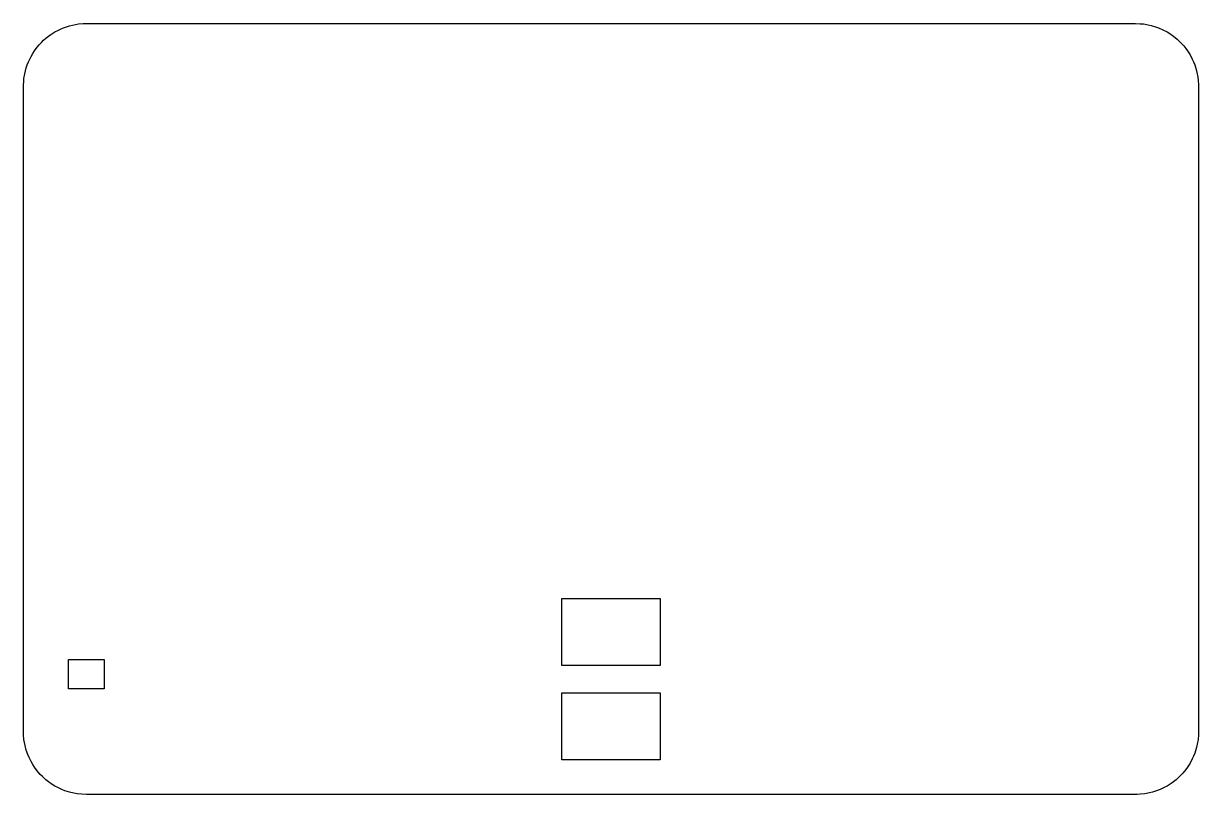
# Model space of a CAD drawing. Header units: millimetres. Extents: x 0 to 112, y 0 to 74.
import ezdxf

# ---------------------------------------------------------------- set-up
doc = ezdxf.new("R2010")
doc.units = ezdxf.units.MM
doc.layers.add('CUT', color=1, linetype='Continuous')

msp = doc.modelspace()

# ---------------------------------------------------------------- linework, layer by layer
at = {"layer": 'CUT'}
for points in [[(0.0019, 67.6496), (0.0168, 67.9484), (0.0466, 68.2461), (0.119, 68.6889), (0.1855, 68.9805), (0.2666, 69.2685), (0.3618, 69.5521), (0.4711, 69.8306), (0.5942, 70.1033), (0.7307, 70.3695), (0.8803, 70.6286), (1.0426, 70.8799), (1.309, 71.2409), (1.5013, 71.4701), (1.7048, 71.6894), (1.919, 71.8983), (2.1433, 72.0963), (2.3772, 72.2828), (2.6201, 72.4574), (3, 72.6962), (3.2627, 72.8392), (3.5323, 72.969), (3.808, 73.0852), (4.0891, 73.1876), (4.375, 73.2757), (4.6649, 73.3496), (4.9581, 73.4088), (5.2539, 73.4534), (5.7009, 73.4925), (6, 73.5), (106, 73.5), (106.4484, 73.4832), (106.7461, 73.4534), (107.1889, 73.381), (107.4805, 73.3145), (107.9109, 73.1876), (108.192, 73.0852), (108.6033, 72.9058), (109, 72.6962), (109.2553, 72.5402), (109.6228, 72.2828), (109.9701, 71.9987), (110.2952, 71.6894), (110.5963, 71.3567), (110.7828, 71.1228), (110.9574, 70.8799), (111.1962, 70.5), (111.4058, 70.1033), (111.5289, 69.8306), (111.6382, 69.5521), (111.7757, 69.125), (111.8496, 68.8351), (111.933, 68.3943), (111.9702, 68.0974), (111.9981, 67.6496), (112, 6), (111.9925, 5.7009), (111.9534, 5.2539), (111.881, 4.8111), (111.7757, 4.375), (111.6382, 3.9479), (111.5289, 3.6694), (111.4058, 3.3967), (111.1962, 3), (110.9574, 2.6201), (110.7828, 2.3772), (110.4987, 2.0299), (110.1894, 1.7048), (109.8567, 1.4037), (109.6228, 1.2172), (109.3799, 1.0426), (109, 0.8038), (108.7373, 0.6608), (108.3306, 0.4711), (107.9109, 0.3124), (107.625, 0.2243), (107.3351, 0.1504), (106.8943, 0.067), (106.4484, 0.0168), (106.1496, 0.0019), (6, 0), (5.5516, 0.0168), (5.1057, 0.067), (4.8111, 0.119), (4.375, 0.2243), (3.9479, 0.3618), (3.6694, 0.4711), (3.2627, 0.6608), (3, 0.8038), (2.7447, 0.9598), (2.3772, 1.2172), (2.1433, 1.4037), (1.8106, 1.7048), (1.6017, 1.919), (1.309, 2.2591), (1.0426, 2.6201), (0.8803, 2.8714), (0.7307, 3.1305), (0.531, 3.5323), (0.4148, 3.808), (0.2666, 4.2315), (0.1504, 4.6649), (0.0912, 4.9581), (0.0466, 5.2539), (0.0075, 5.7009), (0, 6), (0.0019, 67.6496)], [(51.3, 18.7), (60.7, 18.7), (60.7, 12.3), (51.3, 12.3), (51.3, 18.7)], [(7.7, 10.0769), (4.3, 10.0769), (4.3, 12.8769), (7.7, 12.8769), (7.7, 10.0769)], [(51.3, 9.7), (60.7, 9.7), (60.7, 3.3), (51.3, 3.3), (51.3, 9.7)]]:
    msp.add_lwpolyline(points, close=True, dxfattribs=at)

doc.saveas('drawing.dxf')
